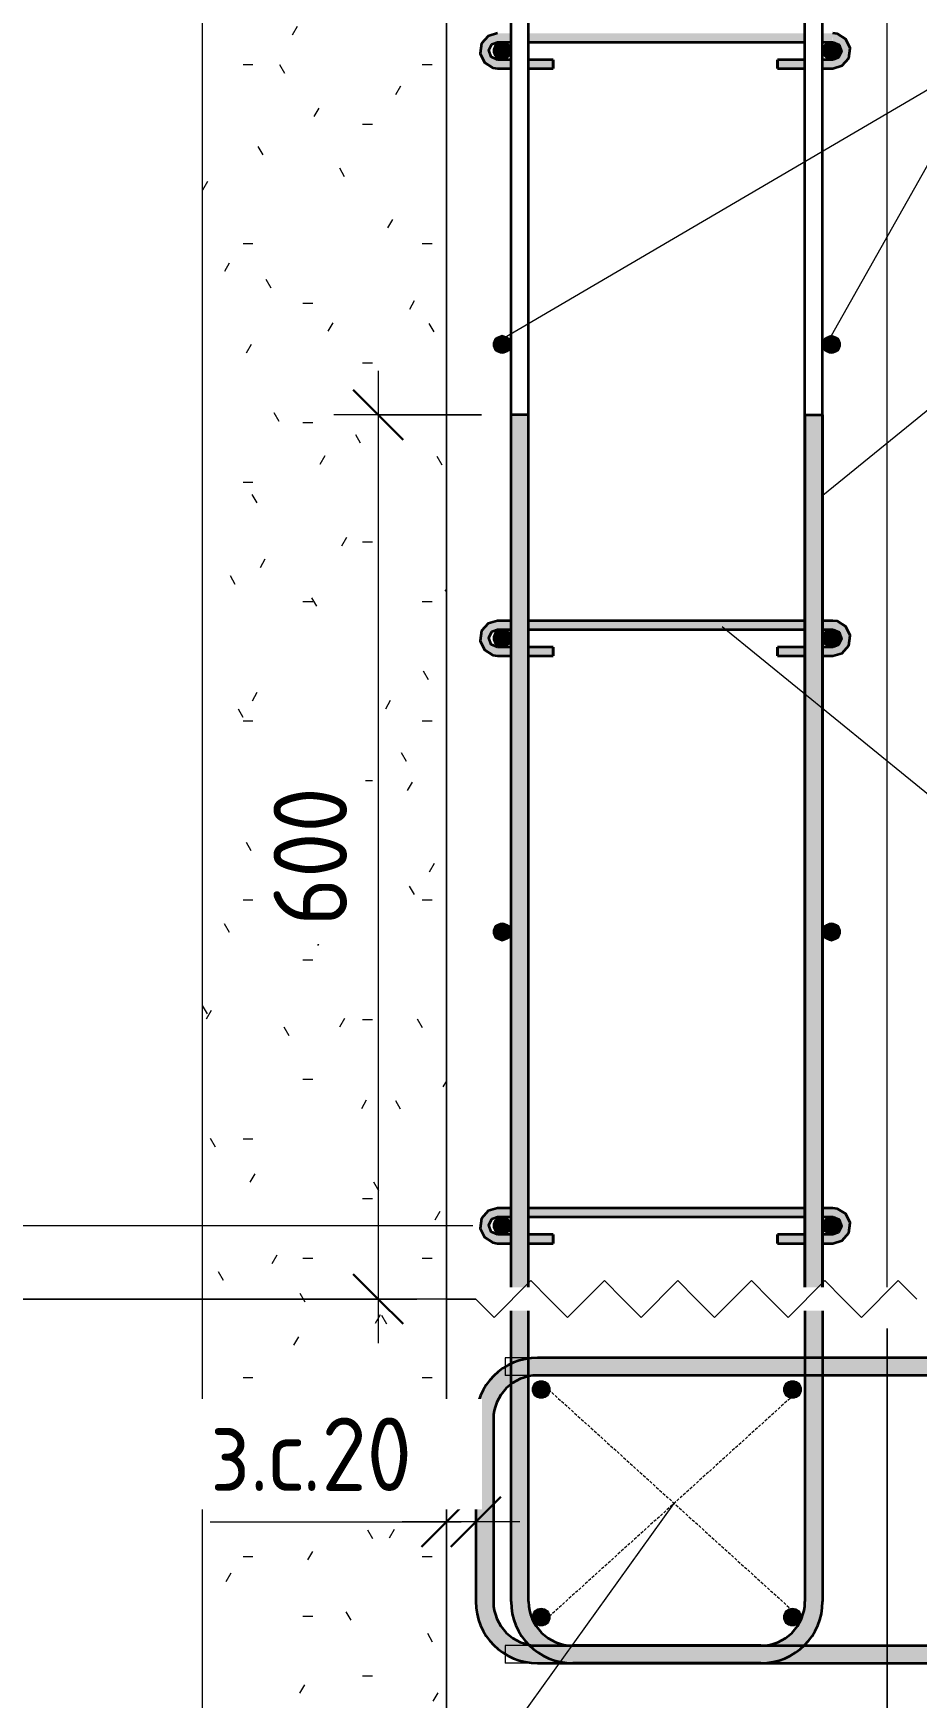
# Model space of a CAD drawing. Header units: millimetres. Extents: x 1059 to 21651, y -4238 to 7265.
# Drawn here: x 1689 to 2290, y -3282 to -2148 of the extents above; entities that cross this region are included whole.
import ezdxf

# ---------------------------------------------------------------- set-up
doc = ezdxf.new("R2010")
doc.units = ezdxf.units.MM
doc.linetypes.add('01 Штриховая _2 мм_', pattern=[3, 2, -1])
for name, color, linetype, lineweight in [('AA_Dim', 7, 'Continuous', 9), ('AA_Dim-20', 7, 'Continuous', 9), ('AA_Linii', 7, 'Continuous', 9), ('AA_Oformlenie', 7, 'Continuous', 9), ('AA_Vinoska', 7, 'Continuous', 9), ('AA_Visotnaya otmetka', 7, 'Continuous', 9), ('AF_Stena_Опалубка', 253, 'Continuous', 20), ('KR_Armatura', 7, 'Continuous', 20), ('KR_Armatura_Tonkie', 7, 'Continuous', 20), ('KR_Fundament', 7, 'Continuous', 20)]:
    doc.layers.add(name, color=color, linetype=linetype, lineweight=lineweight)
doc.styles.add('ISOCPEUR_1', font='isocpeur.TTF', dxfattribs={"width": 0.9, "height": 50})
doc.dimstyles.new('00_Точн_3_знака__прозр__1', dxfattribs={"dimscale": 304.8, "dimtxt": 50.137748, "dimasz": 0.111549, "dimexe": 0.098425, "dimexo": 0.065617, "dimgap": 0.006562, "dimtad": 1, "dimdec": 3, "dimrnd": 0.001, "dimdsep": 46, "dimtxsty": 'ISOCPEUR_1', "dimblk1": 'OBLIQUE', "dimblk2": 'OBLIQUE', "dimsah": 1, "dimcen": 0.09, "dimdle": 0.098425, "dimazin": 0, "dimtfac": 1, "dimtdec": 4, "dimtix": 1, "dimtmove": 0, "dimatfit": 3, "dimfxl": 1, "dimtvp": 1, "dimtolj": 1, "dimtzin": 0, "dimlwd": 18, "dimlwe": 18, "dimarcsym": 2})
doc.dimstyles.new('01_Точн_3_знака__непрозр_', dxfattribs={"dimscale": 304.8, "dimtxt": 50.137748, "dimasz": 0.111549, "dimexe": 0.098425, "dimexo": 0.065617, "dimgap": 0.019685, "dimtad": 1, "dimdec": 3, "dimrnd": 0.001, "dimdsep": 46, "dimtxsty": 'ISOCPEUR_1', "dimblk1": 'OBLIQUE', "dimblk2": 'OBLIQUE', "dimsah": 1, "dimcen": 0.09, "dimdle": 0.098425, "dimazin": 0, "dimtfac": 1, "dimtdec": 4, "dimtix": 1, "dimtmove": 1, "dimatfit": 3, "dimfxl": 1, "dimtvp": 1, "dimtfill": 1, "dimtolj": 1, "dimtzin": 0, "dimlwd": 18, "dimlwe": 18, "dimarcsym": 2})
doc.dimstyles.new('05_Округл_1мм__прозр_', dxfattribs={"dimscale": 304.8, "dimtxt": 50.137748, "dimasz": 0.111549, "dimexe": 0.098425, "dimexo": 0.065617, "dimgap": 0.006562, "dimtad": 1, "dimdec": 0, "dimdsep": 46, "dimtxsty": 'ISOCPEUR_1', "dimblk1": 'OBLIQUE', "dimblk2": 'OBLIQUE', "dimsah": 1, "dimcen": 0.09, "dimdle": 0.098425, "dimazin": 0, "dimtfac": 1, "dimtdec": 4, "dimtix": 1, "dimtmove": 0, "dimatfit": 3, "dimfxl": 1, "dimtvp": 1, "dimtolj": 1, "dimtzin": 0, "dimlwd": 18, "dimlwe": 18, "dimarcsym": 2})
doc.dimstyles.new('05_Округл_5мм__непрозр_', dxfattribs={"dimscale": 304.8, "dimtxt": 50.137748, "dimasz": 0.111549, "dimexe": 0.098425, "dimexo": 0.065617, "dimgap": 0.019685, "dimtad": 1, "dimdec": 0, "dimrnd": 5, "dimdsep": 46, "dimtxsty": 'ISOCPEUR_1', "dimblk1": 'OBLIQUE', "dimblk2": 'OBLIQUE', "dimsah": 1, "dimcen": 0.09, "dimdle": 0.098425, "dimazin": 0, "dimtfac": 1, "dimtdec": 4, "dimtix": 1, "dimtmove": 0, "dimatfit": 3, "dimfxl": 1, "dimtvp": 1, "dimtfill": 1, "dimtolj": 1, "dimtzin": 0, "dimlwd": 18, "dimlwe": 18, "dimarcsym": 2})
doc.dimstyles.new('05_Округл_5мм__прозр_', dxfattribs={"dimscale": 304.8, "dimtxt": 50.137748, "dimasz": 0.111549, "dimexe": 0.098425, "dimexo": 0.065617, "dimgap": 0.006562, "dimtad": 1, "dimdec": 0, "dimrnd": 5, "dimdsep": 46, "dimtxsty": 'ISOCPEUR_1', "dimblk1": 'OBLIQUE', "dimblk2": 'OBLIQUE', "dimsah": 1, "dimcen": 0.09, "dimdle": 0.098425, "dimazin": 0, "dimtfac": 1, "dimtdec": 4, "dimtix": 1, "dimtmove": 0, "dimatfit": 3, "dimfxl": 1, "dimtvp": 1, "dimtolj": 1, "dimtzin": 0, "dimlwd": 18, "dimlwe": 18, "dimarcsym": 2})

# ---------------------------------------------------------------- blocks, each defined once
blk = doc.blocks.new('350_Шпилька массив _НесАрм_РабПлоск_ - 350_Шпилька массив _НесАрм_РабПлоск_-4118873-КР_РЗ_Арм_1')
at = {"layer": 'KR_Armatura_Tonkie', "lineweight": 35}
for points in [[(2004.9, -2171.9), (2004.9, -2166.1), (1999.7, -2163.1), (1999.7, -2157.1), (2004.9, -2153.9), (2004.9, -2148.2), (2001, -2149.7), (1996.4, -2151.6), (1992.9, -2160.1), (1996.4, -2168.5), (2004, -2171.6)], [(2232.9, -2171.9), (2236.5, -2170.6), (2241.5, -2168.3), (2244.9, -2160.1), (2241.4, -2151.6), (2232.9, -2148.2), (2233, -2154.1), (2238.1, -2157.1), (2238.1, -2163.1), (2232.9, -2166.2), (2232.9, -2171.6)], [(2004.9, -2571.9), (2004.9, -2566.1), (1999.7, -2563.1), (1999.7, -2557.1), (2004.9, -2553.9), (2004.9, -2548.2), (2001, -2549.7), (1996.4, -2551.6), (1992.9, -2560.1), (1996.4, -2568.5), (2004, -2571.6)], [(2232.9, -2571.9), (2236.5, -2570.6), (2241.4, -2568.5), (2244.9, -2560.1), (2241.4, -2551.6), (2232.9, -2548.2), (2232.9, -2554.1), (2238.1, -2557.1), (2238.1, -2563.1), (2232.9, -2566.2), (2232.9, -2571.6)], [(2004.9, -2971.9), (2004.9, -2966.1), (1999.7, -2963.1), (1999.7, -2957.1), (2004.9, -2953.9), (2004.9, -2948.2), (2001, -2949.7), (1996.4, -2951.6), (1992.9, -2960.1), (1996.4, -2968.5), (2004, -2971.6)], [(2232.9, -2971.9), (2236.5, -2970.6), (2241.4, -2968.5), (2244.9, -2960.1), (2241.4, -2951.6), (2232.9, -2948.2), (2232.9, -2954.1), (2238.1, -2957.1), (2238.1, -2963.1), (2232.9, -2966.2), (2232.9, -2971.6)]]:
    blk.add_hatch(color=256, dxfattribs=at).paths.add_polyline_path(points)
h = blk.add_hatch(color=256, dxfattribs=at)
h.paths.add_polyline_path([(2004.9, -2154.1), (2014, -2153.9), (2014, -2148.1), (2004.9, -2148.2), (2004.9, -2153.9)])
h.paths.add_polyline_path([(2232.9, -2154.1), (2232.9, -2148.1), (2226, -2148.2), (2226, -2154.1), (2232.3, -2154.1)])
h.paths.add_polyline_path([(2214, -2154.1), (2214, -2148.1), (2026, -2148.2), (2026, -2154.1), (2171.9, -2154.1)])
h = blk.add_hatch(color=256, dxfattribs=at)
h.paths.add_polyline_path([(2026, -2172.1), (2042.6, -2171.9), (2042.6, -2166.1), (2026, -2166.2), (2026, -2172)])
h.paths.add_polyline_path([(2004.9, -2172.1), (2014, -2171.9), (2014, -2166.1), (2004.9, -2166.2), (2004.9, -2171.9)])
h = blk.add_hatch(color=256, dxfattribs=at)
h.paths.add_polyline_path([(2214, -2172.1), (2214, -2166.1), (2195.2, -2166.2), (2195.2, -2172.1)])
h.paths.add_polyline_path([(2226, -2172.1), (2232.9, -2171.9), (2232.9, -2166.1), (2226, -2166.2), (2226, -2172)])
h = blk.add_hatch(color=256, dxfattribs=at)
h.paths.add_polyline_path([(2086.4, -2554.1), (2214, -2553.9), (2214, -2548.1), (2026, -2548.2), (2026, -2554.1)])
h.paths.add_polyline_path([(2232.9, -2554.1), (2232.9, -2548.1), (2226, -2548.2), (2226, -2554.1), (2232.3, -2554.1)])
h.paths.add_polyline_path([(2004.9, -2554.1), (2014, -2553.9), (2014, -2548.1), (2004.9, -2548.2), (2004.9, -2553.9)])
h = blk.add_hatch(color=256, dxfattribs=at)
h.paths.add_polyline_path([(2004.9, -2572.1), (2014, -2571.9), (2014, -2566.1), (2004.9, -2566.2), (2004.9, -2571.9)])
h.paths.add_polyline_path([(2026, -2572.1), (2042.6, -2571.9), (2042.6, -2566.1), (2026, -2566.2), (2026, -2572)])
h = blk.add_hatch(color=256, dxfattribs=at)
h.paths.add_polyline_path([(2214, -2572.1), (2214, -2566.1), (2195.2, -2566.2), (2195.2, -2572.1)])
h.paths.add_polyline_path([(2226, -2572.1), (2232.9, -2571.9), (2232.9, -2566.1), (2226, -2566.2), (2226, -2572)])
h = blk.add_hatch(color=256, dxfattribs=at)
h.paths.add_polyline_path([(2026, -2954.1), (2214, -2953.9), (2214, -2948.1), (2026, -2948.2), (2026, -2954)])
h.paths.add_polyline_path([(2232.9, -2954.1), (2232.9, -2948.1), (2226, -2948.2), (2226, -2954.1), (2232.3, -2954.1)])
h.paths.add_polyline_path([(2004.9, -2954.1), (2014, -2953.9), (2014, -2948.1), (2004.9, -2948.2), (2004.9, -2953.9)])
h = blk.add_hatch(color=256, dxfattribs=at)
h.paths.add_polyline_path([(2042.6, -2972.1), (2042.6, -2966.1), (2026, -2966.2), (2026, -2972.1)])
h.paths.add_polyline_path([(2004.9, -2972.1), (2014, -2971.9), (2014, -2966.1), (2004.9, -2966.2), (2004.9, -2971.9)])
h = blk.add_hatch(color=256, dxfattribs=at)
h.paths.add_polyline_path([(2232.9, -2972.1), (2232.9, -2966.1), (2226, -2966.2), (2226, -2972.1)])
h.paths.add_polyline_path([(2195.2, -2972.1), (2214, -2971.9), (2214, -2966.1), (2195.2, -2966.2), (2195.2, -2971.9)])
for p, q in [((2004.9, -2154.1), (2014, -2154.1)), ((2026, -2154.1), (2214, -2154.1)), ((2226, -2154.1), (2232.9, -2154.1)), ((2014, -2166.1), (2004.9, -2166.1)), ((2004.9, -2172.1), (2014, -2172.1)), ((2042.6, -2166.1), (2026, -2166.1)), ((2026, -2172.1), (2042.6, -2172.1)), ((2042.6, -2166.1), (2042.6, -2172.1)), ((2042.6, -2168.3), (2042.6, -2166.2)), ((2042.6, -2171.9), (2042.6, -2168.3)), ((2195.2, -2172.1), (2195.2, -2166.1)), ((2214, -2166.1), (2195.2, -2166.1)), ((2195.2, -2166.2), (2195.2, -2168.3)), ((2195.2, -2168.3), (2195.2, -2171.9)), ((2195.2, -2172.1), (2214, -2172.1)), ((2232.9, -2166.1), (2226, -2166.1)), ((2226, -2172.1), (2232.9, -2172.1)), ((2014, -2548.1), (2004.9, -2548.1)), ((2214, -2548.1), (2026, -2548.1)), ((2232.9, -2548.1), (2226, -2548.1)), ((2004.9, -2554.1), (2014, -2554.1)), ((2026, -2554.1), (2214, -2554.1)), ((2226, -2554.1), (2232.9, -2554.1)), ((2014, -2566.1), (2004.9, -2566.1)), ((2004.9, -2572.1), (2014, -2572.1)), ((2042.6, -2566.1), (2026, -2566.1)), ((2026, -2572.1), (2042.6, -2572.1)), ((2042.6, -2566.1), (2042.6, -2572.1)), ((2042.6, -2571.9), (2042.6, -2566.2)), ((2214, -2566.1), (2195.2, -2566.1)), ((2195.2, -2572.1), (2195.2, -2566.1)), ((2195.2, -2566.2), (2195.2, -2571.9)), ((2195.2, -2572.1), (2214, -2572.1)), ((2232.9, -2566.1), (2226, -2566.1)), ((2226, -2572.1), (2232.9, -2572.1)), ((2014, -2948.1), (2004.9, -2948.1)), ((2004.9, -2954.1), (2014, -2954.1)), ((2214, -2948.1), (2026, -2948.1)), ((2026, -2954.1), (2214, -2954.1)), ((2232.9, -2948.1), (2226, -2948.1)), ((2226, -2954.1), (2232.9, -2954.1)), ((2014, -2966.1), (2004.9, -2966.1)), ((2042.6, -2966.1), (2026, -2966.1)), ((2042.6, -2966.1), (2042.6, -2972.1)), ((2042.6, -2971.9), (2042.6, -2966.2)), ((2214, -2966.1), (2195.2, -2966.1)), ((2195.2, -2972.1), (2195.2, -2966.1)), ((2195.2, -2966.2), (2195.2, -2971.9)), ((2232.9, -2966.1), (2226, -2966.1)), ((2004.9, -2972.1), (2014, -2972.1)), ((2026, -2972.1), (2042.6, -2972.1)), ((2195.2, -2972.1), (2214, -2972.1)), ((2226, -2972.1), (2232.9, -2972.1))]:
    blk.add_line(p, q, dxfattribs=at)
at = {"layer": 'KR_Armatura_Tonkie', "lineweight": 35, "flags": 128}
for points in [[(2004.9, -2148.1), (1998.4, -2150), (1993.9, -2155.1), (1993, -2161.9), (1995.9, -2168), (2001.7, -2171.6), (2004.9, -2172.1)], [(2232.9, -2172.1), (2239.4, -2170.1), (2243.8, -2165), (2244.7, -2158.2), (2241.9, -2152.1), (2236.1, -2148.5), (2232.9, -2148.1)], [(2004.9, -2166.1), (2000.5, -2164.2), (1998.9, -2159.7), (2001, -2155.5), (2004.9, -2154.1)], [(2232.9, -2154.1), (2237.2, -2155.9), (2238.9, -2160.4), (2236.8, -2164.6), (2232.9, -2166.1)], [(2004.9, -2548.1), (1998.4, -2550), (1993.9, -2555.1), (1993, -2561.9), (1995.9, -2568), (2001.7, -2571.6), (2004.9, -2572.1)], [(2232.9, -2572.1), (2239.4, -2570.1), (2243.8, -2565), (2244.7, -2558.2), (2241.9, -2552.1), (2236.1, -2548.5), (2232.9, -2548.1)], [(2004.9, -2566.1), (2000.5, -2564.2), (1998.9, -2559.7), (2001, -2555.5), (2004.9, -2554.1)], [(2232.9, -2554.1), (2237.2, -2555.9), (2238.9, -2560.4), (2236.8, -2564.6), (2232.9, -2566.1)], [(2004.9, -2948.1), (1998.4, -2950), (1993.9, -2955.1), (1993, -2961.9), (1995.9, -2968), (2001.7, -2971.6), (2004.9, -2972.1)], [(2004.9, -2966.1), (2000.5, -2964.2), (1998.9, -2959.7), (2001, -2955.5), (2004.9, -2954.1)], [(2232.9, -2972.1), (2239.4, -2970.1), (2243.8, -2965), (2244.7, -2958.2), (2241.9, -2952.1), (2236.1, -2948.5), (2232.9, -2948.1)], [(2232.9, -2954.1), (2237.2, -2955.9), (2238.9, -2960.4), (2236.8, -2964.6), (2232.9, -2966.1)]]:
    blk.add_lwpolyline(points, dxfattribs=at)
blk = doc.blocks.new('Последовательность узлов - 3мм масшт20 маскировка-904226-КР_РЗ_Арм_1')
at = {"layer": 'AA_Oformlenie'}
for p, q in [((1982.5, -1624.7), (2007.5, -1599.7)), ((2020, -1612.2), (2007.5, -1599.7)), ((2032.5, -1624.7), (2057.5, -1599.7)), ((2070, -1612.2), (2057.5, -1599.7)), ((2082.5, -1624.7), (2107.5, -1599.7)), ((2120, -1612.2), (2107.5, -1599.7)), ((2132.5, -1624.7), (2157.5, -1599.7)), ((2170, -1612.2), (2157.5, -1599.7)), ((2182.5, -1624.7), (2207.5, -1599.7)), ((2220, -1612.2), (2207.5, -1599.7)), ((2232.5, -1624.7), (2257.5, -1599.7)), ((2270, -1612.2), (2257.5, -1599.7)), ((1970, -1612.2), (1982.5, -1624.7)), ((2020, -1612.2), (2032.5, -1624.7)), ((2070, -1612.2), (2082.5, -1624.7)), ((2120, -1612.2), (2132.5, -1624.7)), ((2170, -1612.2), (2182.5, -1624.7)), ((2220, -1612.2), (2232.5, -1624.7))]:
    blk.add_line(p, q, dxfattribs=at)
blk = doc.blocks.new('011_ЛинияОбрыва _ЭлУзла_Линия_ - Тип 1-4009709-КР_РЗ_Арм_1')
at = {"layer": 'AA_Oformlenie'}
blk.add_line((1803.9, -1981.3), (1803.9, -3837.5), dxfattribs=at)
blk = doc.blocks.new('DIMBLOCK5-КР_РЗ_Арм_1')
at = {"layer": 'AA_Dim-20', "lineweight": 18}
for p, q in [((1970, -3165.9), (1970, -3131.8)), ((1990, -3165.9), (1990, -3131.8)), ((1809.3, -3161.8), (1973, -3161.8)), ((2020, -3161.8), (1940, -3161.8)), ((1970, -3161.8), (1970, -3165.9)), ((1973, -3161.8), (1980, -3161.8)), ((1990, -3161.8), (1990, -3165.9))]:
    blk.add_line(p, q, dxfattribs=at)
at = {"layer": 'AA_Dim-20', "lineweight": 30}
for p, q in [((1970, -3161.8), (1987, -3144.8)), ((1990, -3161.8), (2007, -3144.8)), ((1970, -3161.8), (1953, -3178.8)), ((1990, -3161.8), (1973, -3178.8))]:
    blk.add_line(p, q, dxfattribs=at)
at = {"layer": 'AA_Dim-20', "color": 0, "lineweight": 18, "insert": (1809.3, -3090.7), "char_height": 50, "width": 172.55, "attachment_point": 1, "line_spacing_factor": 1.135194, "style": 'ISOCPEUR_1', "bg_fill": 3, "box_fill_scale": 1.25, "bg_fill_color": 256, "bg_fill_true_color": 13158600, "bg_fill_transparency": 0}
blk.add_mtext('з.с.20', dxfattribs=at)
blk = doc.blocks.new('_Oblique')
at = {"color": 0, "linetype": 'ByBlock', "lineweight": -2}
blk.add_line((-0.5, -0.5), (0.5, 0.5), dxfattribs=at)
blk = doc.blocks.new('DIMBLOCK6-КР_РЗ_Арм_1')
at = {"layer": 'AA_Dim-20', "lineweight": 30}
for p, q in [((1630.7, -1660), (1613.7, -1643)), ((1630.7, -1660), (1647.7, -1677)), ((1630.7, -1760), (1613.7, -1743)), ((1630.7, -1760), (1647.7, -1777)), ((1630.7, -2960), (1613.7, -2943)), ((1630.7, -2960), (1647.7, -2977))]:
    blk.add_line(p, q, dxfattribs=at)
at = {"layer": 'AA_Dim-20', "lineweight": 18}
for p, q in [((1630.7, -1660), (1600.7, -1660)), ((1630.7, -1660), (1988, -1660)), ((1630.7, -1760), (1600.7, -1760)), ((1630.7, -2960), (1630.7, -1760)), ((1630.7, -1760), (1988, -1760)), ((1630.7, -2960), (1600.7, -2960)), ((1630.7, -2960), (1988, -2960))]:
    blk.add_line(p, q, dxfattribs=at)
at = {"layer": 'AA_Dim-20', "color": 0, "lineweight": 18, "insert": (1563.6, -2511.4), "char_height": 50, "width": 363.262, "attachment_point": 1, "rotation": 90, "line_spacing_factor": 1.135194, "style": 'ISOCPEUR_1'}
blk.add_mtext('6х200=1200', dxfattribs=at)
blk = doc.blocks.new('_None')
blk = doc.blocks.new('DIMBLOCK15-КР_РЗ_Арм_1')
at = {"layer": 'AA_Dim-20', "lineweight": 18}
for p, q in [((2270, -3030), (2270, -4023.3)), ((2270, -3993.3), (2270, -3030)), ((1970, -3330), (1970, -4023.3)), ((1970, -3993.3), (1970, -3330)), ((1970, -3993.3), (2270, -3993.3))]:
    blk.add_line(p, q, dxfattribs=at)
at = {"layer": 'AA_Dim-20', "lineweight": 30}
for p, q in [((1970, -3993.3), (1987, -3976.3)), ((2270, -3993.3), (2287, -3976.3)), ((1970, -3993.3), (1953, -4010.3)), ((2270, -3993.3), (2253, -4010.3))]:
    blk.add_line(p, q, dxfattribs=at)
at = {"layer": 'AA_Dim-20', "color": 0, "lineweight": 18, "insert": (2073.2, -3926.2), "char_height": 50, "width": 112.384, "attachment_point": 1, "line_spacing_factor": 1.135194, "style": 'ISOCPEUR_1'}
blk.add_mtext('300', dxfattribs=at)
blk = doc.blocks.new('DIMBLOCK16-КР_РЗ_Арм_1')
at = {"layer": 'AA_Dim-20', "lineweight": 18}
for p, q in [((4370, -2790), (4370, -4023.3)), ((4370, -3993.3), (4370, -2790)), ((2270, -3030), (2270, -4023.3)), ((2270, -3993.3), (2270, -3030)), ((2270, -3993.3), (4370, -3993.3))]:
    blk.add_line(p, q, dxfattribs=at)
at = {"layer": 'AA_Dim-20', "lineweight": 30}
for p, q in [((2270, -3993.3), (2287, -3976.3)), ((4370, -3993.3), (4387, -3976.3)), ((2270, -3993.3), (2253, -4010.3)), ((4370, -3993.3), (4353, -4010.3))]:
    blk.add_line(p, q, dxfattribs=at)
at = {"layer": 'AA_Dim-20', "color": 0, "lineweight": 18, "insert": (3262.3, -3926.2), "char_height": 50, "width": 138.494, "attachment_point": 1, "line_spacing_factor": 1.135194, "style": 'ISOCPEUR_1'}
blk.add_mtext('2100', dxfattribs=at)
blk = doc.blocks.new('DIMBLOCK37-КР_РЗ_Арм_1')
at = {"layer": 'AA_Dim-20', "lineweight": 30}
for p, q in [((1417.7, -1612.2), (1400.7, -1595.2)), ((1417.7, -1612.2), (1434.7, -1629.2)), ((1417.7, -3010), (1400.7, -2993)), ((1417.7, -3010), (1434.7, -3027))]:
    blk.add_line(p, q, dxfattribs=at)
at = {"layer": 'AA_Dim-20', "lineweight": 18}
for p, q in [((1950, -1612.2), (1387.7, -1612.2)), ((1417.7, -1612.2), (1417.7, -3010)), ((1417.7, -1612.2), (1950, -1612.2)), ((1950, -3010), (1387.7, -3010)), ((1417.7, -3010), (1950, -3010))]:
    blk.add_line(p, q, dxfattribs=at)
at = {"layer": 'AA_Dim-20', "color": 0, "lineweight": 18, "insert": (1350.6, -2370.7), "char_height": 50, "width": 143.034, "attachment_point": 1, "rotation": 90, "line_spacing_factor": 1.135194, "style": 'ISOCPEUR_1'}
blk.add_mtext('1400', dxfattribs=at)
blk = doc.blocks.new('DIMBLOCK38-КР_РЗ_Арм_1')
at = {"layer": 'AA_Dim-20', "lineweight": 30}
for p, q in [((1417.7, -3010), (1400.7, -2993)), ((1417.7, -3010), (1434.7, -3027)), ((1417.7, -3310), (1400.7, -3293)), ((1417.7, -3310), (1434.7, -3327))]:
    blk.add_line(p, q, dxfattribs=at)
at = {"layer": 'AA_Dim-20', "lineweight": 18}
for p, q in [((1950, -3010), (1387.7, -3010)), ((1417.7, -3010), (1417.7, -3310)), ((1417.7, -3010), (1950, -3010)), ((1950, -3310), (1387.7, -3310)), ((1417.7, -3310), (1950, -3310))]:
    blk.add_line(p, q, dxfattribs=at)
at = {"layer": 'AA_Dim-20', "color": 0, "lineweight": 18, "insert": (1350.6, -3206.8), "char_height": 50, "width": 112.384, "attachment_point": 1, "rotation": 90, "line_spacing_factor": 1.135194, "style": 'ISOCPEUR_1'}
blk.add_mtext('300', dxfattribs=at)
blk = doc.blocks.new('DIMBLOCK41-КР_РЗ_Арм_1')
at = {"layer": 'AA_Dim-20', "lineweight": 18}
for p, q in [((1923.5, -2378), (1923.5, -3040)), ((1994, -2408), (1893.5, -2408)), ((1923.5, -2408), (1994, -2408)), ((1950, -3010), (1893.5, -3010)), ((1923.5, -3010), (1950, -3010))]:
    blk.add_line(p, q, dxfattribs=at)
at = {"layer": 'AA_Dim-20', "lineweight": 30}
for p, q in [((1923.5, -2408), (1906.5, -2391)), ((1923.5, -2408), (1940.5, -2425)), ((1923.5, -3010), (1906.5, -2993)), ((1923.5, -3010), (1940.5, -3027))]:
    blk.add_line(p, q, dxfattribs=at)
at = {"layer": 'AA_Dim-20', "color": 0, "lineweight": 18, "insert": (1852.4, -2755.8), "char_height": 50, "width": 112.384, "attachment_point": 1, "rotation": 90, "line_spacing_factor": 1.135194, "style": 'ISOCPEUR_1', "bg_fill": 3, "box_fill_scale": 1.25, "bg_fill_color": 256, "bg_fill_true_color": 13158600, "bg_fill_transparency": 0}
blk.add_mtext('600', dxfattribs=at)

msp = doc.modelspace()

# ---------------------------------------------------------------- hatches: boundary and pattern name
at = {"layer": 'KR_Armatura', "lineweight": 9}
h = msp.add_hatch(color=256, dxfattribs=at)
edge = h.paths.add_edge_path()
edge.add_arc((2008, -2160), 6, 0, 360)
for points in [[(2008, -2166), (2013.1962, -2163), (2013.1962, -2157), (2007.8082, -2154.1108), (2002.8038, -2157), (2002.8038, -2163)], [(2232, -2166), (2237.1962, -2163), (2237.1962, -2157), (2231.8082, -2154.1108), (2226.8038, -2157), (2226.8038, -2163)], [(2008, -2366), (2013.1962, -2363), (2013.1962, -2357), (2008, -2354), (2002.8038, -2357), (2002.8038, -2363)], [(2232, -2366), (2237.1962, -2363), (2237.1962, -2357), (2232, -2354), (2226.8038, -2357), (2226.8038, -2363)], [(2008, -2566), (2013.1962, -2563), (2013.1962, -2557), (2008, -2554), (2002.8038, -2557), (2002.8038, -2563), (2005.0671, -2564.3067)], [(2232, -2566), (2237.1962, -2563), (2237.1962, -2557), (2232, -2554), (2226.8038, -2557), (2226.8038, -2563), (2229.0671, -2564.3067)], [(2008, -2766), (2013.1962, -2763), (2013.1962, -2757), (2008, -2754), (2002.8038, -2757), (2002.8038, -2763)], [(2232, -2766), (2237.1962, -2763), (2237.1962, -2757), (2232, -2754), (2226.8038, -2757), (2226.8038, -2763)], [(2008, -2966), (2013.1962, -2963), (2013.1962, -2957), (2008, -2954), (2002.8038, -2957), (2002.8038, -2963)], [(2232, -2966), (2237.1962, -2963), (2237.1962, -2957), (2232, -2954), (2226.8038, -2957), (2226.8038, -2963)], [(2031.5, -3076.8096), (2037.5, -3076.8096), (2040.5, -3071.6135), (2037.5, -3066.4173), (2031.5, -3066.4173), (2028.5, -3071.6135), (2029.5981, -3073.5154)], [(2202.5, -3076.8096), (2208.5, -3076.8096), (2211.5, -3071.6135), (2208.5, -3066.4173), (2202.5, -3066.4173), (2199.5, -3071.6135), (2200.5981, -3073.5154)], [(2031.5, -3231.8096), (2037.5, -3231.8096), (2040.5, -3226.6135), (2037.5, -3221.4173), (2031.5, -3221.4173), (2028.5, -3226.6135)], [(2202.5, -3231.8096), (2208.5, -3231.8096), (2211.5, -3226.6135), (2208.5, -3221.4173), (2202.5, -3221.4173), (2199.5, -3226.6135)]]:
    msp.add_hatch(color=256, dxfattribs=at).paths.add_polyline_path(points)
h = msp.add_hatch(color=256, dxfattribs=at)
edge = h.paths.add_edge_path()
edge.add_arc((2232, -2160), 6, 0, 360)
h = msp.add_hatch(color=256, dxfattribs=at)
edge = h.paths.add_edge_path()
edge.add_arc((2008, -2360), 6, 0, 360)
h = msp.add_hatch(color=256, dxfattribs=at)
edge = h.paths.add_edge_path()
edge.add_arc((2232, -2360), 6, 0, 360)
h = msp.add_hatch(color=256, dxfattribs=at)
edge = h.paths.add_edge_path()
edge.add_arc((2008, -2560), 6, 0, 360)
h = msp.add_hatch(color=256, dxfattribs=at)
edge = h.paths.add_edge_path()
edge.add_arc((2232, -2560), 6, 0, 360)
h = msp.add_hatch(color=256, dxfattribs=at)
edge = h.paths.add_edge_path()
edge.add_arc((2008, -2760), 6, 0, 360)
h = msp.add_hatch(color=256, dxfattribs=at)
edge = h.paths.add_edge_path()
edge.add_arc((2232, -2760), 6, 0, 360)
h = msp.add_hatch(color=256, dxfattribs=at)
edge = h.paths.add_edge_path()
edge.add_arc((2008, -2960), 6, 0, 360)
h = msp.add_hatch(color=256, dxfattribs=at)
edge = h.paths.add_edge_path()
edge.add_arc((2232, -2960), 6, 0, 360)
h = msp.add_hatch(color=256, dxfattribs=at)
edge = h.paths.add_edge_path()
edge.add_arc((2034.5, -3071.6135), 6, 0, 360)
h = msp.add_hatch(color=256, dxfattribs=at)
edge = h.paths.add_edge_path()
edge.add_arc((2205.5, -3071.6135), 6, 0, 360)
h = msp.add_hatch(color=256, dxfattribs=at)
edge = h.paths.add_edge_path()
edge.add_arc((2034.5, -3226.6135), 6, 0, 360)
h = msp.add_hatch(color=256, dxfattribs=at)
edge = h.paths.add_edge_path()
edge.add_arc((2205.5, -3226.6135), 6, 0, 360)
at = {"layer": 'KR_Armatura_Tonkie'}
h = msp.add_hatch(color=250, dxfattribs=at)
h.paths.add_polyline_path([(2014, -3216), (2026, -3216), (2026, -3018), (2014, -3018), (2014, -3073.5154)])
h.paths.add_polyline_path([(2014, -3002), (2026, -3002), (2026, -2408), (2014, -2408), (2014, -2960.3579)])
h = msp.add_hatch(color=256, dxfattribs=at)
h.paths.add_polyline_path([(2226, -3216), (2226, -3018), (2214, -3018), (2214, -3216)])
h.paths.add_polyline_path([(2214, -3002), (2226, -3002), (2226, -2408), (2214, -2408), (2214, -2960.3579)])
for color, points in [(250, [(1990, -3092), (2002, -3092), (2003.0222, -3084.2354), (2006.0192, -3077), (2010.7868, -3070.7868), (2017, -3066.0192), (2024.2354, -3063.0222), (2032, -3062), (2032, -3050), (2021.1296, -3051.4311), (2011, -3055.6269), (2002.3015, -3062.3015), (1995.6269, -3071), (1991.4311, -3081.1296)]), (256, [(2342.8722, -3062), (2590, -3062), (2590, -3050), (2032, -3050), (2032, -3062), (2257.3965, -3062)]), (250, [(2002, -3216), (2002, -3092), (1990, -3092), (1990, -3216), (2000.9692, -3216)]), (250, [(2032, -3258), (2032, -3246), (2024.2354, -3244.9778), (2017, -3241.9808), (2010.7868, -3237.2132), (2006.0192, -3231), (2003.0222, -3223.7646), (2002, -3216), (1990, -3216), (1991.4311, -3226.8704), (1995.6269, -3237), (2002.3015, -3245.6985), (2011, -3252.3731), (2021.1296, -3256.5689)]), (250, [(2056, -3258), (2056, -3246), (2048.2354, -3244.9778), (2041, -3241.9808), (2034.7868, -3237.2132), (2030.0192, -3231), (2027.0222, -3223.7646), (2026, -3216), (2014, -3216), (2015.4311, -3226.8704), (2019.6269, -3237), (2026.3015, -3245.6985), (2035, -3252.3731), (2045.1296, -3256.5689)]), (250, [(2184, -3258), (2194.8704, -3256.5689), (2205, -3252.3731), (2213.6985, -3245.6985), (2220.3731, -3237), (2224.5689, -3226.8704), (2226, -3216), (2214, -3216), (2212.9778, -3223.7646), (2209.9808, -3231), (2205.2132, -3237.2132), (2199, -3241.9808), (2191.7646, -3244.9778), (2184, -3246)]), (250, [(2590, -3258), (2590, -3246), (2032, -3246), (2032, -3258), (2342.8722, -3258)]), (250, [(2184, -3258), (2184, -3246), (2056, -3246), (2056, -3258)])]:
    msp.add_hatch(color=color, dxfattribs=at).paths.add_polyline_path(points)
at = {"layer": 'KR_Fundament', "lineweight": 9}
h = msp.add_hatch(dxfattribs=at)
h.set_pattern_fill('FP_5', color=256, style=0, pattern_type=2)
h.set_pattern_definition([(0, (3050.816, -300), (162.56, 40.64), [6.706, -115.214, 6.706, -115.214, -650.24]), (0, (3050.816, -300), (162.56, 40.64), [-243.84, 6.706, -237.134, 6.706, -115.214, -284.48]), (0, (3050.816, -300), (162.56, 40.64), [-609.6, 6.706, -74.574, 6.706, -196.494]), (120, (3111.776, -279.68), (-116.47527, 120.4611), [6.706, -115.214, 6.706, -115.214, -650.24]), (120, (3111.776, -279.68), (-116.47527, 120.4611), [-243.84, 6.706, -237.134, 6.706, -115.214, -284.48]), (120, (3111.776, -279.68), (-116.47527, 120.4611), [-609.6, 6.706, -74.574, 6.706, -196.494]), (240, (3132.096, -198.4), (-46.08473, -161.1011), [6.706, -115.214, 6.706, -115.214, -650.24]), (240, (3132.096, -198.4), (-46.08473, -161.1011), [-243.84, 6.706, -237.134, 6.706, -115.214, -284.48]), (240, (3132.096, -198.4), (-46.08473, -161.1011), [-609.6, 6.706, -74.574, 6.706, -196.494])])
h.paths.add_polyline_path([(1803.9007, -3410), (1870, -3410), (1870, -3310), (1970, -3310), (1970, -1270), (1803.9007, -1270), (1803.9007, -1936.7287), (1838.5417, -1947.7287), (1803.9007, -1958.7287), (1819.6018, -1958.7287), (1819.6018, -1981.2521), (1803.9007, -1981.2521), (1803.9007, -3322.6449)])

# ---------------------------------------------------------------- linework, layer by layer
at = {"layer": 'AA_Linii', "linetype": '01 Штриховая _2 мм_', "lineweight": 20}
for p, q in [((2210.5, -3071.6135), (2039.5, -3226.6135)), ((2039.5, -3071.6135), (2210.5, -3226.6135))]:
    msp.add_line(p, q, dxfattribs=at)
at = {"layer": 'AA_Vinoska'}
for p, q in [((2005.7698, -2357.4381), (2340.5745, -2161.2054)), ((2232, -2353.8501), (2340.5745, -2161.2054)), ((2226.2176, -2462.6903), (2320.2211, -2386.021)), ((2157.5511, -2552.1607), (2311.4021, -2677.2398))]:
    msp.add_line(p, q, dxfattribs=at)
at = {"layer": 'AA_Visotnaya otmetka'}
msp.add_line((1990, -3010), (1357.4265, -3010), dxfattribs=at)
at = {"layer": 'AF_Stena_Опалубка'}
for p, q in [((1970, -1612.2093), (1970, -3010)), ((2270, -3002), (2270, -1612.2093)), ((1970, -3010), (1990, -3010))]:
    msp.add_line(p, q, dxfattribs=at)
at = {"layer": 'KR_Armatura', "lineweight": 9}
for p, q in [((2007.8082, -2154.1108), (2002.8038, -2157)), ((2002.8038, -2157), (2002.8038, -2163)), ((2002.8038, -2163), (2008, -2166)), ((2013.1962, -2157), (2007.8082, -2154.1108)), ((2008, -2166), (2013.1962, -2163)), ((2013.1962, -2163), (2013.1962, -2157)), ((2231.8082, -2154.1108), (2226.8038, -2157)), ((2226.8038, -2157), (2226.8038, -2163)), ((2226.8038, -2163), (2232, -2166)), ((2237.1962, -2157), (2231.8082, -2154.1108)), ((2232, -2166), (2237.1962, -2163)), ((2237.1962, -2163), (2237.1962, -2157)), ((2008, -2354), (2002.8038, -2357)), ((2002.8038, -2357), (2002.8038, -2363)), ((2013.1962, -2357), (2008, -2354)), ((2013.1962, -2363), (2013.1962, -2357)), ((2232, -2354), (2226.8038, -2357)), ((2226.8038, -2357), (2226.8038, -2363)), ((2237.1962, -2357), (2232, -2354)), ((2237.1962, -2363), (2237.1962, -2357)), ((2002.8038, -2363), (2008, -2366)), ((2008, -2366), (2013.1962, -2363)), ((2226.8038, -2363), (2232, -2366)), ((2232, -2366), (2237.1962, -2363)), ((2008, -2554), (2002.8038, -2557)), ((2002.8038, -2557), (2002.8038, -2563)), ((2013.1962, -2557), (2008, -2554)), ((2013.1962, -2563), (2013.1962, -2557)), ((2232, -2554), (2226.8038, -2557)), ((2226.8038, -2557), (2226.8038, -2563)), ((2237.1962, -2557), (2232, -2554)), ((2237.1962, -2563), (2237.1962, -2557)), ((2002.8038, -2563), (2005.0671, -2564.3067)), ((2005.0671, -2564.3067), (2008, -2566)), ((2008, -2566), (2013.1962, -2563)), ((2226.8038, -2563), (2229.0671, -2564.3067)), ((2229.0671, -2564.3067), (2232, -2566)), ((2232, -2566), (2237.1962, -2563)), ((2008, -2754), (2002.8038, -2757)), ((2013.1962, -2757), (2008, -2754)), ((2232, -2754), (2226.8038, -2757)), ((2237.1962, -2757), (2232, -2754)), ((2002.8038, -2757), (2002.8038, -2763)), ((2002.8038, -2763), (2008, -2766)), ((2008, -2766), (2013.1962, -2763)), ((2013.1962, -2763), (2013.1962, -2757)), ((2226.8038, -2757), (2226.8038, -2763)), ((2226.8038, -2763), (2232, -2766)), ((2232, -2766), (2237.1962, -2763)), ((2237.1962, -2763), (2237.1962, -2757)), ((2008, -2954), (2002.8038, -2957)), ((2002.8038, -2957), (2002.8038, -2963)), ((2013.1962, -2957), (2008, -2954)), ((2013.1962, -2963), (2013.1962, -2957)), ((2232, -2954), (2226.8038, -2957)), ((2226.8038, -2957), (2226.8038, -2963)), ((2237.1962, -2957), (2232, -2954)), ((2237.1962, -2963), (2237.1962, -2957)), ((2002.8038, -2963), (2008, -2966)), ((2008, -2966), (2013.1962, -2963)), ((2226.8038, -2963), (2232, -2966)), ((2232, -2966), (2237.1962, -2963)), ((2031.5, -3066.4173), (2028.5, -3071.6135)), ((2037.5, -3066.4173), (2031.5, -3066.4173)), ((2040.5, -3071.6135), (2037.5, -3066.4173)), ((2202.5, -3066.4173), (2199.5, -3071.6135)), ((2208.5, -3066.4173), (2202.5, -3066.4173)), ((2211.5, -3071.6135), (2208.5, -3066.4173)), ((2028.5, -3071.6135), (2029.5981, -3073.5154)), ((2029.5981, -3073.5154), (2031.5, -3076.8096)), ((2031.5, -3076.8096), (2037.5, -3076.8096)), ((2037.5, -3076.8096), (2040.5, -3071.6135)), ((2199.5, -3071.6135), (2200.5981, -3073.5154)), ((2200.5981, -3073.5154), (2202.5, -3076.8096)), ((2202.5, -3076.8096), (2208.5, -3076.8096)), ((2208.5, -3076.8096), (2211.5, -3071.6135)), ((2031.5, -3221.4173), (2028.5, -3226.6135)), ((2028.5, -3226.6135), (2031.5, -3231.8096)), ((2037.5, -3221.4173), (2031.5, -3221.4173)), ((2040.5, -3226.6135), (2037.5, -3221.4173)), ((2037.5, -3231.8096), (2040.5, -3226.6135)), ((2202.5, -3221.4173), (2199.5, -3226.6135)), ((2199.5, -3226.6135), (2202.5, -3231.8096)), ((2208.5, -3221.4173), (2202.5, -3221.4173)), ((2211.5, -3226.6135), (2208.5, -3221.4173)), ((2208.5, -3231.8096), (2211.5, -3226.6135)), ((2031.5, -3231.8096), (2037.5, -3231.8096)), ((2202.5, -3231.8096), (2208.5, -3231.8096))]:
    msp.add_line(p, q, dxfattribs=at)
for centre in [(2008, -2160), (2232, -2160), (2008, -2360), (2232, -2360), (2008, -2560), (2232, -2560), (2008, -2760), (2232, -2760), (2008, -2960), (2232, -2960), (2034.5, -3071.6135), (2205.5, -3071.6135), (2034.5, -3226.6135), (2205.5, -3226.6135)]:
    msp.add_circle(centre, 6, dxfattribs=at)
at = {"layer": 'KR_Armatura_Tonkie', "lineweight": 35}
for p, q in [((2014, -3002), (2014, -1620.2093)), ((2026, -3002), (2026, -1620.2093)), ((2214, -3002), (2214, -1620.2093)), ((2226, -3002), (2226, -1620.2093)), ((2026, -2408), (2014, -2408)), ((2014, -3002), (2014, -2408)), ((2026, -3002), (2026, -2408)), ((2214, -2408), (2214, -3002)), ((2214, -2408), (2226, -2408)), ((2226, -2408), (2226, -3002)), ((2014, -3216), (2014, -3018)), ((2026, -3216), (2026, -3018)), ((2214, -3018), (2214, -3216)), ((2226, -3018), (2226, -3216)), ((2590, -3050), (2032, -3050)), ((2590, -3062), (2032, -3062)), ((1990, -3092), (1990, -3216)), ((2002, -3092), (2002, -3216)), ((2032, -3246), (2590, -3246)), ((2184, -3246), (2056, -3246)), ((2032, -3258), (2590, -3258)), ((2184, -3258), (2056, -3258))]:
    msp.add_line(p, q, dxfattribs=at)
at = {"layer": 'KR_Armatura_Tonkie'}
for p, q in [((6640, -3050), (2010, -3050)), ((2010, -3050), (2010, -3062)), ((6640, -3062), (2010, -3062)), ((6640, -3246), (2010, -3246)), ((2010, -3246), (2010, -3258)), ((6640, -3258), (2010, -3258))]:
    msp.add_line(p, q, dxfattribs=at)
at = {"layer": 'KR_Armatura_Tonkie', "lineweight": 35}
for centre, radius, start, end in [((2032, -3092), 42, 90, 180), ((2032, -3092), 30, 90, 180), ((2032, -3216), 42, 180, 270), ((2032, -3216), 30, 180, 270), ((2056, -3216), 42, 180, 270), ((2056, -3216), 30, 180, 270), ((2184, -3216), 30, 270, 0), ((2184, -3216), 42, 270, 0)]:
    msp.add_arc(centre, radius, start, end, dxfattribs=at)
at = {"layer": 'KR_Fundament'}
for p, q in [((1970, -3310), (1970, -1270)), ((1990, -3010), (1970, -3010)), ((1970, -3010), (1970, -3310))]:
    msp.add_line(p, q, dxfattribs=at)

# ---------------------------------------------------------------- block references
at = {"layer": 'AA_Oformlenie'}
msp.add_blockref('011_ЛинияОбрыва _ЭлУзла_Линия_ - Тип 1-4009709-КР_РЗ_Арм_1', (0, 0), dxfattribs=at)
at = {"layer": 'AA_Oformlenie', "rotation": 180}
msp.add_blockref('Последовательность узлов - 3мм масшт20 маскировка-904226-КР_РЗ_Арм_1', (4260, -4622.2093), dxfattribs=at)
at = {"layer": 'KR_Armatura_Tonkie', "lineweight": 35}
msp.add_blockref('350_Шпилька массив _НесАрм_РабПлоск_ - 350_Шпилька массив _НесАрм_РабПлоск_-4118873-КР_РЗ_Арм_1', (0, 0), dxfattribs=at)

# ---------------------------------------------------------------- dimensions: what is measured, and where the dimension line sits
at = {"layer": 'AA_Dim', "lineweight": 18}
dim = msp.add_linear_dim(base=(1417.7171, -3010), p1=(1970, -1612.2093), p2=(1970, -3010), angle=90, dimstyle='05_Округл_5мм__прозр_', override={"dimpost": '<>', "dimfxl": 1397.790698}, dxfattribs=at)
dim.commit()
dim.dimension.update_dxf_attribs({"geometry": 'DIMBLOCK37-КР_РЗ_Арм_1', "text_midpoint": (1390.7171, -2311.1047)})
dim = msp.add_linear_dim(base=(1630.7291, -1760), p1=(2008, -2960), p2=(2008, -1760), angle=90, text='6х200=1200', dimstyle='05_Округл_1мм__прозр_', override={"dimpost": '<>', "dimblk1": 'None', "dimblk2": 'None', "dimsah": 1, "dimfxl": 1200}, dxfattribs=at)
dim.commit()
dim.dimension.update_dxf_attribs({"geometry": 'DIMBLOCK6-КР_РЗ_Арм_1', "text_midpoint": (1603.7291, -2360)})
dim = msp.add_linear_dim(base=(4370, -3993.2902), p1=(2270, -3010), p2=(4370, -2770), dimstyle='00_Точн_3_знака__прозр__1', override={"dimpost": '<>', "dimfxl": 2113.669794}, dxfattribs=at)
dim.commit()
dim.dimension.update_dxf_attribs({"geometry": 'DIMBLOCK16-КР_РЗ_Арм_1', "text_midpoint": (3320, -3966.2902)})

# ---------------------------------------------------------------- next in the draw order: dimensions: what is measured, and where the dimension line sits
dim = msp.add_linear_dim(base=(1970, -3161.8266), p1=(1990, -3185.8683), p2=(1970, -3185.8683), dimstyle='01_Точн_3_знака__непрозр_', override={"dimpost": 'з.с.<>', "dimfxl": 20}, dxfattribs=at)
dim.commit()
dim.dimension.update_dxf_attribs({"geometry": 'DIMBLOCK5-КР_РЗ_Арм_1', "text_midpoint": (1895.5288, -3124.024), "dimtype": 160})

# ---------------------------------------------------------------- next in the draw order: linework, layer by layer
at = {"layer": 'AA_Vinoska'}
msp.add_line((2124.5032, -3149.4073), (1699.2503, -3742.3782), dxfattribs=at)

# ---------------------------------------------------------------- next in the draw order: dimensions: what is measured, and where the dimension line sits
at = {"layer": 'AA_Dim', "lineweight": 18}
dim = msp.add_linear_dim(base=(1417.7171, -3310), p1=(1970, -3010), p2=(1970, -3310), angle=90, dimstyle='05_Округл_5мм__прозр_', override={"dimpost": '<>', "dimfxl": 300}, dxfattribs=at)
dim.commit()
dim.dimension.update_dxf_attribs({"geometry": 'DIMBLOCK38-КР_РЗ_Арм_1', "text_midpoint": (1390.7171, -3160)})
dim = msp.add_linear_dim(base=(2270, -3993.2902), p1=(1970, -3310), p2=(2270, -3010), dimstyle='00_Точн_3_знака__прозр__1', override={"dimpost": '<>', "dimfxl": 424.264069}, dxfattribs=at)
dim.commit()
dim.dimension.update_dxf_attribs({"geometry": 'DIMBLOCK15-КР_РЗ_Арм_1', "text_midpoint": (2120, -3966.2902)})

# ---------------------------------------------------------------- next in the draw order: dimensions: what is measured, and where the dimension line sits
dim = msp.add_linear_dim(base=(1923.4994, -3010), p1=(2014, -2408), p2=(1970, -3010), angle=90, dimstyle='05_Округл_5мм__непрозр_', override={"dimpost": '<>', "dimfxl": 603.605832}, dxfattribs=at)
dim.commit()
dim.dimension.update_dxf_attribs({"geometry": 'DIMBLOCK41-КР_РЗ_Арм_1', "text_midpoint": (1892.4994, -2709)})

doc.saveas('drawing.dxf')
